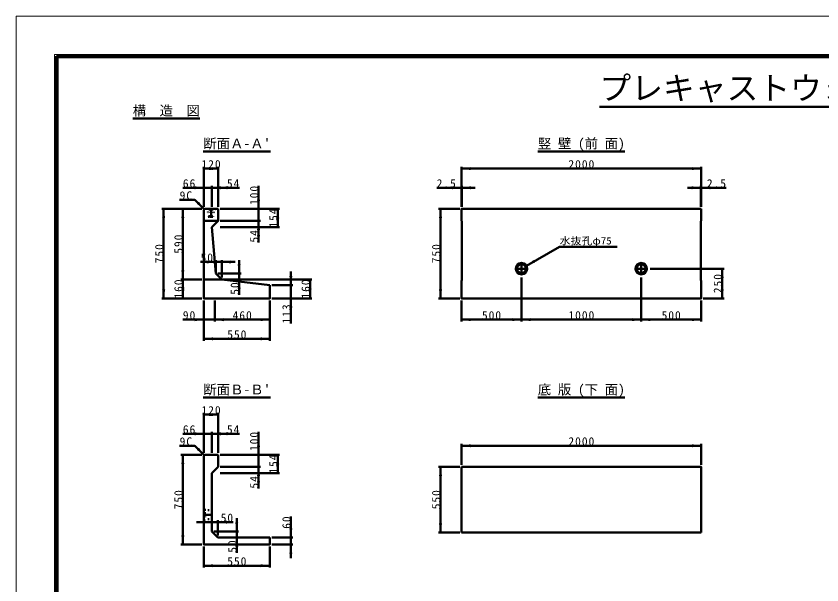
# Model space of a CAD drawing. Units: millimetres, scale not verified. Extents: x -2102 to 2102, y -1485 to 1485.
# Drawn here: x -2102 to 0, y 0 to 1485 of the extents above; entities that cross this region are included whole.
import ezdxf
from ezdxf.enums import TextEntityAlignment as Align

# ---------------------------------------------------------------- set-up
doc = ezdxf.new("R2010")
doc.units = ezdxf.units.MM
doc.header["$LTSCALE"] = 5
doc.linetypes.add('DOTTED', pattern=[1.75, 0.25, -1.5])
doc.linetypes.add('LONG_DASHED_DOTTED', pattern=[15.25, 12, -1.5, 0.25, -1.5])
doc.layers.add('0-0_V-nasSTD', color=7, linetype='Continuous', lineweight=50)
doc.styles.add('ＭＳ ゴシック', font='')
doc.styles.get('ＭＳ ゴシック').set_extended_font_data('MS Gothic')

msp = doc.modelspace()

# ---------------------------------------------------------------- linework, layer by layer
at = {"layer": '0-0_V-nasSTD', "lineweight": 100}
msp.add_line((-1997.5, 1380), (-1997.5, -1380), dxfattribs=at)
at = {"layer": '0-0_V-nasSTD'}
for p, q in [((-580.608, 1248.465), (580.608, 1248.465)), ((-1798.054, 1217.88), (-1623.054, 1217.88)), ((-1614.07, 1131.86), (-1439.07, 1131.86)), ((-741.382, 1131.86), (-513.882, 1131.86)), ((-1612.507, 1091.86), (-1612.507, 986.86)), ((-1575.007, 1086.86), (-1612.507, 1086.86)), ((-1575.007, 1091.86), (-1575.007, 986.86)), ((-940.132, 1091.86), (-940.132, 986.86)), ((-315.132, 1086.86), (-940.132, 1086.86)), ((-315.132, 1091.86), (-315.132, 986.86)), ((-1612.507, 1036.86), (-1667.507, 1036.86)), ((-1591.882, 1036.86), (-1612.507, 1036.86)), ((-1591.882, 1041.86), (-1591.882, 986.86)), ((-1575.007, 1036.86), (-1591.882, 1036.86)), ((-1575.007, 1036.86), (-1520.007, 1036.86)), ((-1470.007, 981.86), (-1470.007, 1041.86)), ((-940.132, 1036.86), (-1005.132, 1036.86)), ((-939.351, 1036.86), (-940.132, 1036.86)), ((-939.351, 1041.86), (-939.351, 986.86)), ((-939.351, 1036.86), (-904.351, 1036.86)), ((-315.914, 1036.86), (-350.914, 1036.86)), ((-315.914, 1041.86), (-315.914, 986.86)), ((-1617.507, 981.86), (-1722.507, 981.86)), ((-1717.507, 981.86), (-1717.507, 747.485)), ((-1667.507, 981.86), (-1667.507, 797.485)), ((-1609.695, 981.86), (-1612.507, 979.048)), ((-1575.007, 981.86), (-1609.695, 981.86)), ((-1415.007, 981.86), (-1570.007, 981.86)), ((-1470.007, 950.61), (-1470.007, 981.86)), ((-1420.007, 933.735), (-1420.007, 981.86)), ((-945.132, 981.86), (-1000.132, 981.86)), ((-995.132, 981.86), (-995.132, 747.485)), ((-315.132, 981.86), (-315.132, 950.61)), ((-1575.007, 950.61), (-1612.507, 950.61)), ((-1465.007, 950.61), (-1570.007, 950.61)), ((-1470.007, 933.735), (-1470.007, 950.61)), ((-940.132, 950.61), (-939.351, 949.829)), ((-315.132, 950.61), (-315.914, 949.829)), ((-1591.882, 933.735), (-1581.257, 813.11)), ((-1415.007, 933.735), (-1570.007, 933.735)), ((-1470.007, 933.735), (-1470.007, 893.735)), ((-684.425, 883.032), (-771.027, 833.032)), ((-684.425, 883.032), (-534.425, 883.032)), ((-1581.257, 848.11), (-1581.257, 813.11)), ((-1565.632, 848.11), (-1565.632, 802.485)), ((-1565.632, 843.11), (-1530.632, 843.11)), ((-448.132, 825.61), (-255.132, 825.61)), ((-260.132, 825.61), (-260.132, 747.485)), ((-1515.632, 813.11), (-1576.257, 813.11)), ((-1385.632, 782.798), (-1385.632, 817.798)), ((-783.882, 802.485), (-783.882, 687.485)), ((-471.382, 802.485), (-471.382, 687.485)), ((-1617.507, 797.485), (-1672.507, 797.485)), ((-1667.507, 797.485), (-1667.507, 747.485)), ((-1565.632, 797.485), (-1612.507, 797.485)), ((-1330.632, 797.485), (-1565.632, 797.485)), ((-1520.632, 797.485), (-1520.632, 757.485)), ((-1380.632, 782.798), (-1435.632, 782.798)), ((-1385.632, 747.485), (-1385.632, 782.798)), ((-1335.632, 797.485), (-1335.632, 747.485)), ((-1617.507, 747.485), (-1722.507, 747.485)), ((-1612.507, 637.485), (-1612.507, 742.485)), ((-1584.382, 687.485), (-1584.382, 742.485)), ((-1440.632, 637.485), (-1440.632, 742.485)), ((-1330.632, 747.485), (-1435.632, 747.485)), ((-1385.632, 747.485), (-1385.632, 682.485)), ((-945.132, 747.485), (-1000.132, 747.485)), ((-940.132, 742.485), (-940.132, 687.485)), ((-315.132, 742.485), (-315.132, 687.485)), ((-310.132, 747.485), (-255.132, 747.485)), ((-1612.507, 692.485), (-1667.507, 692.485)), ((-1584.382, 692.485), (-1612.507, 692.485)), ((-1440.632, 692.485), (-1584.382, 692.485)), ((-940.132, 692.485), (-783.882, 692.485)), ((-783.882, 692.485), (-471.382, 692.485)), ((-471.382, 692.485), (-315.132, 692.485)), ((-1440.632, 642.485), (-1612.507, 642.485)), ((-1614.07, 489.531), (-1439.07, 489.531)), ((-741.382, 489.531), (-513.882, 489.531)), ((-1612.507, 449.531), (-1612.507, 344.531)), ((-1575.007, 444.531), (-1612.507, 444.531)), ((-1575.007, 449.531), (-1575.007, 344.531)), ((-1591.882, 399.531), (-1591.882, 344.531)), ((-1470.007, 339.531), (-1470.007, 399.531)), ((-1612.507, 394.531), (-1667.507, 394.531)), ((-1591.882, 394.531), (-1612.507, 394.531)), ((-1575.007, 394.531), (-1591.882, 394.531)), ((-1575.007, 394.531), (-1520.007, 394.531)), ((-940.132, 368.281), (-940.132, 313.281)), ((-315.132, 363.281), (-940.132, 363.281)), ((-315.132, 368.281), (-315.132, 313.281)), ((-1617.507, 339.531), (-1672.507, 339.531)), ((-1667.507, 339.531), (-1667.507, 105.156)), ((-1609.695, 339.531), (-1612.507, 336.719)), ((-1575.007, 339.531), (-1609.695, 339.531)), ((-1575.007, 339.531), (-1575.007, 308.281)), ((-1415.007, 339.531), (-1570.007, 339.531)), ((-1470.007, 308.281), (-1470.007, 339.531)), ((-1420.007, 291.406), (-1420.007, 339.531)), ((-1575.007, 308.281), (-1591.882, 291.406)), ((-1465.007, 308.281), (-1570.007, 308.281)), ((-1470.007, 291.406), (-1470.007, 308.281)), ((-945.132, 308.281), (-1000.132, 308.281)), ((-995.132, 308.281), (-995.132, 136.406)), ((-940.132, 308.281), (-940.132, 136.406)), ((-1591.882, 291.406), (-1591.882, 139.531)), ((-1415.007, 291.406), (-1570.007, 291.406)), ((-1470.007, 291.406), (-1470.007, 251.406)), ((-1576.257, 168.906), (-1576.257, 128.906)), ((-1385.632, 123.906), (-1385.632, 178.906)), ((-1576.257, 163.906), (-1536.257, 163.906)), ((-1591.882, 139.531), (-1576.257, 123.906)), ((-1521.882, 139.531), (-1586.882, 139.531)), ((-945.132, 136.406), (-1000.132, 136.406)), ((-315.132, 136.406), (-940.132, 136.406)), ((-1617.507, 105.156), (-1672.507, 105.156)), ((-1576.257, 123.906), (-1440.632, 123.906)), ((-1526.882, 123.906), (-1526.882, 83.906)), ((-1380.632, 123.906), (-1435.632, 123.906)), ((-1380.632, 105.156), (-1435.632, 105.156)), ((-1385.632, 105.156), (-1385.632, 123.906)), ((-1385.632, 105.156), (-1385.632, 70.156)), ((-1612.507, 45.156), (-1612.507, 100.156)), ((-1440.632, 45.156), (-1440.632, 100.156)), ((-1440.632, 50.156), (-1612.507, 50.156))]:
    msp.add_line(p, q, dxfattribs=at)
at = {"layer": '0-0_V-nasSTD', "linetype": 'DOTTED'}
for p, q in [((-1597.664, 978.735), (-1597.664, 981.86)), ((-1597.664, 981.86), (-1589.851, 981.86)), ((-1597.664, 978.735), (-1589.851, 978.735)), ((-1595.945, 962.485), (-1595.945, 978.11)), ((-1591.57, 962.485), (-1591.57, 978.11)), ((-1589.851, 978.735), (-1589.851, 981.86)), ((-1599.226, 962.173), (-1595.945, 962.485)), ((-1599.226, 962.173), (-1588.289, 962.173)), ((-1599.226, 962.173), (-1599.226, 960.61)), ((-1599.226, 960.61), (-1588.289, 960.61)), ((-1591.57, 962.485), (-1588.289, 962.173)), ((-1588.289, 962.173), (-1588.289, 960.61)), ((-1609.382, 195.781), (-1612.507, 198.125)), ((-1609.382, 195.781), (-1591.882, 195)), ((-1609.382, 195.781), (-1609.382, 170.781)), ((-1609.382, 170.781), (-1612.507, 168.437)), ((-1591.882, 171.562), (-1609.382, 170.781))]:
    msp.add_line(p, q, dxfattribs=at)
at = {"layer": '0-0_V-nasSTD', "linetype": 'LONG_DASHED_DOTTED'}
for p, q in [((-1593.757, 984.36), (-1593.757, 958.11)), ((-783.882, 842.954), (-783.882, 808.267)), ((-471.382, 842.954), (-471.382, 808.267)), ((-801.226, 825.61), (-766.539, 825.61)), ((-488.726, 825.61), (-454.039, 825.61)), ((-1589.382, 183.281), (-1615.007, 183.281))]:
    msp.add_line(p, q, dxfattribs=at)
at = {"layer": '0-0_V-nasSTD', "lineweight": 18}
for points in [[(-2102.5, -1485), (-2102.5, 1485), (2102.5, 1485), (2102.5, -1485)], [(-2002.5, -1385), (-2002.5, 1385), (2002.5, 1385), (2002.5, -1385)]]:
    msp.add_lwpolyline(points, close=True, dxfattribs=at)
at = {"layer": '0-0_V-nasSTD', "lineweight": 100}
msp.add_lwpolyline([(1997.5, -1380), (1997.5, 1380), (-1997.5, 1380)], dxfattribs=at)
at = {"layer": '0-0_V-nasSTD'}
for points in [[(-315.914, 1036.86), (-315.132, 1036.86), (-250.132, 1036.86)], [(-1611.101, 980.454), (-1635.85, 1005.203), (-1675.85, 1005.203)], [(-1612.507, 979.048), (-1612.507, 747.485), (-1440.632, 747.485), (-1440.632, 782.798)], [(-1575.007, 981.86), (-1575.007, 950.61), (-1591.882, 933.735)], [(-315.132, 981.86), (-940.132, 981.86), (-940.132, 950.61)], [(-940.132, 794.36), (-939.351, 795.142), (-939.351, 949.829)], [(-315.132, 794.36), (-315.914, 795.142), (-315.914, 949.829)], [(-1565.632, 843.11), (-1581.257, 843.11), (-1621.257, 843.11)], [(-1520.632, 797.485), (-1520.632, 813.11), (-1520.632, 848.11)], [(-1581.257, 813.11), (-1565.632, 797.485), (-1440.632, 782.798)], [(-940.132, 794.36), (-940.132, 747.485), (-315.132, 747.485), (-315.132, 794.36)], [(-1611.101, 338.125), (-1635.85, 362.874), (-1675.85, 362.874)], [(-1612.507, 336.719), (-1612.507, 105.156), (-1440.632, 105.156), (-1440.632, 123.906)], [(-315.132, 136.406), (-315.132, 308.281), (-940.132, 308.281)], [(-1526.882, 123.906), (-1526.882, 139.531), (-1526.882, 174.531)], [(-1576.257, 163.906), (-1591.882, 163.906), (-1631.882, 163.906)]]:
    msp.add_lwpolyline(points, dxfattribs=at)
at = {"layer": '0-0_V-nasSTD', "linetype": 'DOTTED'}
msp.add_lwpolyline([(-1597.664, 978.735), (-1595.945, 978.11), (-1591.57, 978.11), (-1589.851, 978.735)], dxfattribs=at)
at = {"layer": '0-0_V-nasSTD'}
for centre, radius in [((-783.882, 825.61), 14.844), ((-783.882, 825.61), 12.5), ((-783.882, 825.61), 11.719), ((-471.382, 825.61), 14.844), ((-471.382, 825.61), 12.5), ((-471.382, 825.61), 11.719)]:
    msp.add_circle(centre, radius, dxfattribs=at)
at = {"layer": '0-0_V-nasSTD', "linetype": 'DOTTED'}
msp.add_arc((-1593.757, 982.177), 12.035, 181.5077, 358.4923, dxfattribs=at)
at = {"layer": '0-0_V-nasSTD'}
for points in [[(-1612.507, 1086.86), (-1588.507, 1086.86), (-1588.507, 1090.86)], [(-1612.507, 1086.86), (-1588.507, 1082.86), (-1588.507, 1086.86)], [(-1599.007, 1086.86), (-1599.007, 1090.86), (-1575.007, 1086.86)], [(-1599.007, 1082.86), (-1599.007, 1086.86), (-1575.007, 1086.86)], [(-940.132, 1086.86), (-916.132, 1086.86), (-916.132, 1090.86)], [(-940.132, 1086.86), (-916.132, 1082.86), (-916.132, 1086.86)], [(-339.132, 1086.86), (-339.132, 1090.86), (-315.132, 1086.86)], [(-339.132, 1082.86), (-339.132, 1086.86), (-315.132, 1086.86)], [(-1636.507, 1036.86), (-1636.507, 1040.86), (-1612.507, 1036.86)], [(-1636.507, 1032.86), (-1636.507, 1036.86), (-1612.507, 1036.86)], [(-1615.882, 1036.86), (-1615.882, 1040.86), (-1591.882, 1036.86)], [(-1615.882, 1032.86), (-1615.882, 1036.86), (-1591.882, 1036.86)], [(-1591.882, 1036.86), (-1567.882, 1036.86), (-1567.882, 1040.86)], [(-1591.882, 1036.86), (-1567.882, 1032.86), (-1567.882, 1036.86)], [(-1575.007, 1036.86), (-1551.007, 1036.86), (-1551.007, 1040.86)], [(-1575.007, 1036.86), (-1551.007, 1032.86), (-1551.007, 1036.86)], [(-964.132, 1036.86), (-964.132, 1040.86), (-940.132, 1036.86)], [(-964.132, 1032.86), (-964.132, 1036.86), (-940.132, 1036.86)], [(-939.351, 1036.86), (-915.351, 1036.86), (-915.351, 1040.86)], [(-939.351, 1036.86), (-915.351, 1032.86), (-915.351, 1036.86)], [(-339.914, 1036.86), (-339.914, 1040.86), (-315.914, 1036.86)], [(-339.914, 1032.86), (-339.914, 1036.86), (-315.914, 1036.86)], [(-315.132, 1036.86), (-291.132, 1036.86), (-291.132, 1040.86)], [(-315.132, 1036.86), (-291.132, 1032.86), (-291.132, 1036.86)], [(-1630.9, 994.596), (-1628.072, 997.425), (-1611.101, 980.454)], [(-1628.072, 997.425), (-1625.243, 1000.253), (-1611.101, 980.454)], [(-1474.007, 1005.86), (-1470.007, 981.86), (-1470.007, 1005.86)], [(-1470.007, 981.86), (-1470.007, 1005.86), (-1466.007, 1005.86)], [(-1721.507, 957.86), (-1717.507, 957.86), (-1717.507, 981.86)], [(-1717.507, 957.86), (-1717.507, 981.86), (-1713.507, 957.86)], [(-1671.507, 957.86), (-1667.507, 957.86), (-1667.507, 981.86)], [(-1667.507, 957.86), (-1667.507, 981.86), (-1663.507, 957.86)], [(-1424.007, 957.86), (-1420.007, 957.86), (-1420.007, 981.86)], [(-1420.007, 957.86), (-1420.007, 981.86), (-1416.007, 957.86)], [(-999.132, 957.86), (-995.132, 957.86), (-995.132, 981.86)], [(-995.132, 957.86), (-995.132, 981.86), (-991.132, 957.86)], [(-1474.007, 926.61), (-1470.007, 926.61), (-1470.007, 950.61)], [(-1470.007, 926.61), (-1470.007, 950.61), (-1466.007, 926.61)], [(-1424.007, 957.735), (-1420.007, 933.735), (-1420.007, 957.735)], [(-1420.007, 933.735), (-1420.007, 957.735), (-1416.007, 957.735)], [(-1474.007, 909.735), (-1470.007, 909.735), (-1470.007, 933.735)], [(-1470.007, 909.735), (-1470.007, 933.735), (-1466.007, 909.735)], [(-1605.257, 843.11), (-1605.257, 847.11), (-1581.257, 843.11)], [(-1605.257, 839.11), (-1605.257, 843.11), (-1581.257, 843.11)], [(-1565.632, 843.11), (-1541.632, 843.11), (-1541.632, 847.11)], [(-1565.632, 843.11), (-1541.632, 839.11), (-1541.632, 843.11)], [(-771.027, 833.032), (-752.243, 848.496), (-750.243, 845.032)], [(-771.027, 833.032), (-750.243, 845.032), (-748.243, 841.568)], [(-1671.507, 821.485), (-1667.507, 797.485), (-1667.507, 821.485)], [(-1667.507, 797.485), (-1667.507, 821.485), (-1663.507, 821.485)], [(-1524.632, 837.11), (-1520.632, 813.11), (-1520.632, 837.11)], [(-1520.632, 813.11), (-1520.632, 837.11), (-1516.632, 837.11)], [(-264.132, 801.61), (-260.132, 801.61), (-260.132, 825.61)], [(-260.132, 801.61), (-260.132, 825.61), (-256.132, 801.61)], [(-1389.632, 806.798), (-1385.632, 782.798), (-1385.632, 806.798)], [(-1385.632, 782.798), (-1385.632, 806.798), (-1381.632, 806.798)], [(-1671.507, 773.485), (-1667.507, 773.485), (-1667.507, 797.485)], [(-1667.507, 773.485), (-1667.507, 797.485), (-1663.507, 773.485)], [(-1524.632, 773.485), (-1520.632, 773.485), (-1520.632, 797.485)], [(-1520.632, 773.485), (-1520.632, 797.485), (-1516.632, 773.485)], [(-1339.632, 773.485), (-1335.632, 773.485), (-1335.632, 797.485)], [(-1335.632, 773.485), (-1335.632, 797.485), (-1331.632, 773.485)], [(-1721.507, 771.485), (-1717.507, 747.485), (-1717.507, 771.485)], [(-1717.507, 747.485), (-1717.507, 771.485), (-1713.507, 771.485)], [(-1671.507, 771.485), (-1667.507, 747.485), (-1667.507, 771.485)], [(-1667.507, 747.485), (-1667.507, 771.485), (-1663.507, 771.485)], [(-1339.632, 771.485), (-1335.632, 747.485), (-1335.632, 771.485)], [(-1335.632, 747.485), (-1335.632, 771.485), (-1331.632, 771.485)], [(-999.132, 771.485), (-995.132, 747.485), (-995.132, 771.485)], [(-995.132, 747.485), (-995.132, 771.485), (-991.132, 771.485)], [(-264.132, 771.485), (-260.132, 747.485), (-260.132, 771.485)], [(-260.132, 747.485), (-260.132, 771.485), (-256.132, 771.485)], [(-1389.632, 723.485), (-1385.632, 723.485), (-1385.632, 747.485)], [(-1385.632, 723.485), (-1385.632, 747.485), (-1381.632, 723.485)], [(-1636.507, 692.485), (-1636.507, 696.485), (-1612.507, 692.485)], [(-1584.382, 692.485), (-1560.382, 692.485), (-1560.382, 696.485)], [(-1464.632, 692.485), (-1464.632, 696.485), (-1440.632, 692.485)], [(-940.132, 692.485), (-916.132, 692.485), (-916.132, 696.485)], [(-807.882, 692.485), (-807.882, 696.485), (-783.882, 692.485)], [(-783.882, 692.485), (-759.882, 692.485), (-759.882, 696.485)], [(-495.382, 692.485), (-495.382, 696.485), (-471.382, 692.485)], [(-471.382, 692.485), (-447.382, 692.485), (-447.382, 696.485)], [(-339.132, 692.485), (-339.132, 696.485), (-315.132, 692.485)], [(-1636.507, 688.485), (-1636.507, 692.485), (-1612.507, 692.485)], [(-1584.382, 692.485), (-1560.382, 688.485), (-1560.382, 692.485)], [(-1464.632, 688.485), (-1464.632, 692.485), (-1440.632, 692.485)], [(-940.132, 692.485), (-916.132, 688.485), (-916.132, 692.485)], [(-807.882, 688.485), (-807.882, 692.485), (-783.882, 692.485)], [(-783.882, 692.485), (-759.882, 688.485), (-759.882, 692.485)], [(-495.382, 688.485), (-495.382, 692.485), (-471.382, 692.485)], [(-471.382, 692.485), (-447.382, 688.485), (-447.382, 692.485)], [(-339.132, 688.485), (-339.132, 692.485), (-315.132, 692.485)], [(-1612.507, 642.485), (-1588.507, 642.485), (-1588.507, 646.485)], [(-1612.507, 642.485), (-1588.507, 638.485), (-1588.507, 642.485)], [(-1464.632, 642.485), (-1464.632, 646.485), (-1440.632, 642.485)], [(-1464.632, 638.485), (-1464.632, 642.485), (-1440.632, 642.485)], [(-1612.507, 444.531), (-1588.507, 444.531), (-1588.507, 448.531)], [(-1612.507, 444.531), (-1588.507, 440.531), (-1588.507, 444.531)], [(-1599.007, 444.531), (-1599.007, 448.531), (-1575.007, 444.531)], [(-1599.007, 440.531), (-1599.007, 444.531), (-1575.007, 444.531)], [(-1636.507, 394.531), (-1636.507, 398.531), (-1612.507, 394.531)], [(-1636.507, 390.531), (-1636.507, 394.531), (-1612.507, 394.531)], [(-1615.882, 394.531), (-1615.882, 398.531), (-1591.882, 394.531)], [(-1615.882, 390.531), (-1615.882, 394.531), (-1591.882, 394.531)], [(-1591.882, 394.531), (-1567.882, 394.531), (-1567.882, 398.531)], [(-1591.882, 394.531), (-1567.882, 390.531), (-1567.882, 394.531)], [(-1575.007, 394.531), (-1551.007, 394.531), (-1551.007, 398.531)], [(-1575.007, 394.531), (-1551.007, 390.531), (-1551.007, 394.531)], [(-1628.072, 355.096), (-1625.243, 357.924), (-1611.101, 338.125)], [(-1474.007, 363.531), (-1470.007, 339.531), (-1470.007, 363.531)], [(-1470.007, 339.531), (-1470.007, 363.531), (-1466.007, 363.531)], [(-940.132, 363.281), (-916.132, 363.281), (-916.132, 367.281)], [(-940.132, 363.281), (-916.132, 359.281), (-916.132, 363.281)], [(-339.132, 363.281), (-339.132, 367.281), (-315.132, 363.281)], [(-339.132, 359.281), (-339.132, 363.281), (-315.132, 363.281)], [(-1671.507, 315.531), (-1667.507, 315.531), (-1667.507, 339.531)], [(-1667.507, 315.531), (-1667.507, 339.531), (-1663.507, 315.531)], [(-1630.9, 352.267), (-1628.072, 355.096), (-1611.101, 338.125)], [(-1424.007, 315.531), (-1420.007, 315.531), (-1420.007, 339.531)], [(-1420.007, 315.531), (-1420.007, 339.531), (-1416.007, 315.531)], [(-1424.007, 315.406), (-1420.007, 291.406), (-1420.007, 315.406)], [(-1420.007, 291.406), (-1420.007, 315.406), (-1416.007, 315.406)], [(-1474.007, 284.281), (-1470.007, 284.281), (-1470.007, 308.281)], [(-1470.007, 284.281), (-1470.007, 308.281), (-1466.007, 284.281)], [(-999.132, 284.281), (-995.132, 284.281), (-995.132, 308.281)], [(-995.132, 284.281), (-995.132, 308.281), (-991.132, 284.281)], [(-1474.007, 267.406), (-1470.007, 267.406), (-1470.007, 291.406)], [(-1470.007, 267.406), (-1470.007, 291.406), (-1466.007, 267.406)], [(-1615.882, 163.906), (-1615.882, 167.906), (-1591.882, 163.906)], [(-1615.882, 159.906), (-1615.882, 163.906), (-1591.882, 163.906)], [(-1576.257, 163.906), (-1552.257, 163.906), (-1552.257, 167.906)], [(-1576.257, 163.906), (-1552.257, 159.906), (-1552.257, 163.906)], [(-1530.882, 163.531), (-1526.882, 139.531), (-1526.882, 163.531)], [(-1526.882, 139.531), (-1526.882, 163.531), (-1522.882, 163.531)], [(-1389.632, 147.906), (-1385.632, 123.906), (-1385.632, 147.906)], [(-1385.632, 123.906), (-1385.632, 147.906), (-1381.632, 147.906)], [(-999.132, 160.406), (-995.132, 136.406), (-995.132, 160.406)], [(-995.132, 136.406), (-995.132, 160.406), (-991.132, 160.406)], [(-1671.507, 129.156), (-1667.507, 105.156), (-1667.507, 129.156)], [(-1667.507, 105.156), (-1667.507, 129.156), (-1663.507, 129.156)], [(-1530.882, 99.906), (-1526.882, 99.906), (-1526.882, 123.906)], [(-1526.882, 99.906), (-1526.882, 123.906), (-1522.882, 99.906)], [(-1389.632, 81.156), (-1385.632, 81.156), (-1385.632, 105.156)], [(-1385.632, 81.156), (-1385.632, 105.156), (-1381.632, 81.156)], [(-1612.507, 50.156), (-1588.507, 50.156), (-1588.507, 54.156)], [(-1612.507, 50.156), (-1588.507, 46.156), (-1588.507, 50.156)], [(-1464.632, 50.156), (-1464.632, 54.156), (-1440.632, 50.156)], [(-1464.632, 46.156), (-1464.632, 50.156), (-1440.632, 50.156)]]:
    msp.add_solid(points, dxfattribs=at)

# ---------------------------------------------------------------- texts
at = {"layer": '0-0_V-nasSTD', "style": 'ＭＳ ゴシック'}
for s, height, p in [('プレキャストウォール  Ｈ=750', 60.81, (-580.608, 1248.465)), ('構\u3000造\u3000図', 25.66, (-1798.054, 1217.88)), ("断面Ａ-Ａ'", 25.66, (-1614.07, 1131.86)), ('竪 壁 (前 面)', 25.66, (-741.382, 1131.86)), ("断面Ｂ-Ｂ'", 25.66, (-1614.07, 489.531)), ('底 版 (下 面)', 25.66, (-741.382, 489.531))]:
    msp.add_text(s, height=height, dxfattribs=at).set_placement(p, align=Align.BOTTOM_LEFT)
at = {"layer": '0-0_V-nasSTD', "style": 'ＭＳ ゴシック', "width": 1.1}
msp.add_text('水抜孔φ75', height=19.06, dxfattribs=at).set_placement((-684.425, 883.032), align=Align.BOTTOM_LEFT)
at = {"layer": '0-0_V-nasSTD', "char_height": 21.99, "attachment_point": 7, "style": 'ＭＳ ゴシック'}
for s, insert in [('\\T1.17;120', (-1618.757, 1086.86)), ('\\T1.17;2000', (-661.382, 1086.86)), ('\\T1.17;66', (-1667.507, 1036.86)), ('\\T1.17;54', (-1552.507, 1036.86)), ('\\T1.17;2.5', (-1005.132, 1036.86)), ('\\T1.17;2.5', (-300.132, 1036.86)), ('\\T1.17;9C', (-1675.85, 1005.203)), ('\\T1.17;50', (-1621.257, 843.11)), ('\\T1.17;90', (-1667.507, 692.485)), ('\\T1.17;460', (-1537.507, 692.485)), ('\\T1.17;500', (-887.007, 692.485)), ('\\T1.17;1000', (-661.382, 692.485)), ('\\T1.17;500', (-418.257, 692.485)), ('\\T1.17;550', (-1551.57, 642.485)), ('\\T1.17;120', (-1618.757, 444.531)), ('\\T1.17;66', (-1667.507, 394.531)), ('\\T1.17;54', (-1552.507, 394.531)), ('\\T1.17;9C', (-1675.85, 362.874)), ('\\T1.17;2000', (-661.382, 363.281)), ('\\T1.17;50', (-1568.757, 163.906)), ('\\T1.17;550', (-1551.57, 50.156))]:
    msp.add_mtext(s, dxfattribs=dict(at, insert=insert))
at = {"layer": '0-0_V-nasSTD', "char_height": 21.99, "attachment_point": 7, "rotation": 90, "style": 'ＭＳ ゴシック'}
for s, insert in [('\\T1.17;100', (-1470.007, 991.86)), ('\\T1.17;154', (-1420.007, 932.798)), ('\\T1.17;590', (-1667.507, 864.673)), ('\\T1.17;54', (-1470.007, 893.735)), ('\\T1.17;750', (-1717.507, 839.673)), ('\\T1.17;750', (-995.132, 839.673)), ('\\T1.17;250', (-260.132, 761.548)), ('\\T1.17;160', (-1667.507, 747.485)), ('\\T1.17;50', (-1520.632, 757.485)), ('\\T1.17;160', (-1335.632, 747.485)), ('\\T1.17;113', (-1385.632, 682.485)), ('\\T1.17;100', (-1470.007, 349.531)), ('\\T1.17;154', (-1420.007, 290.469)), ('\\T1.17;54', (-1470.007, 251.406)), ('\\T1.17;750', (-1667.507, 197.344)), ('\\T1.17;550', (-995.132, 197.344)), ('\\T1.17;60', (-1385.632, 146.406)), ('\\T1.17;50', (-1526.882, 83.906))]:
    msp.add_mtext(s, dxfattribs=dict(at, insert=insert))

doc.saveas('drawing.dxf')
